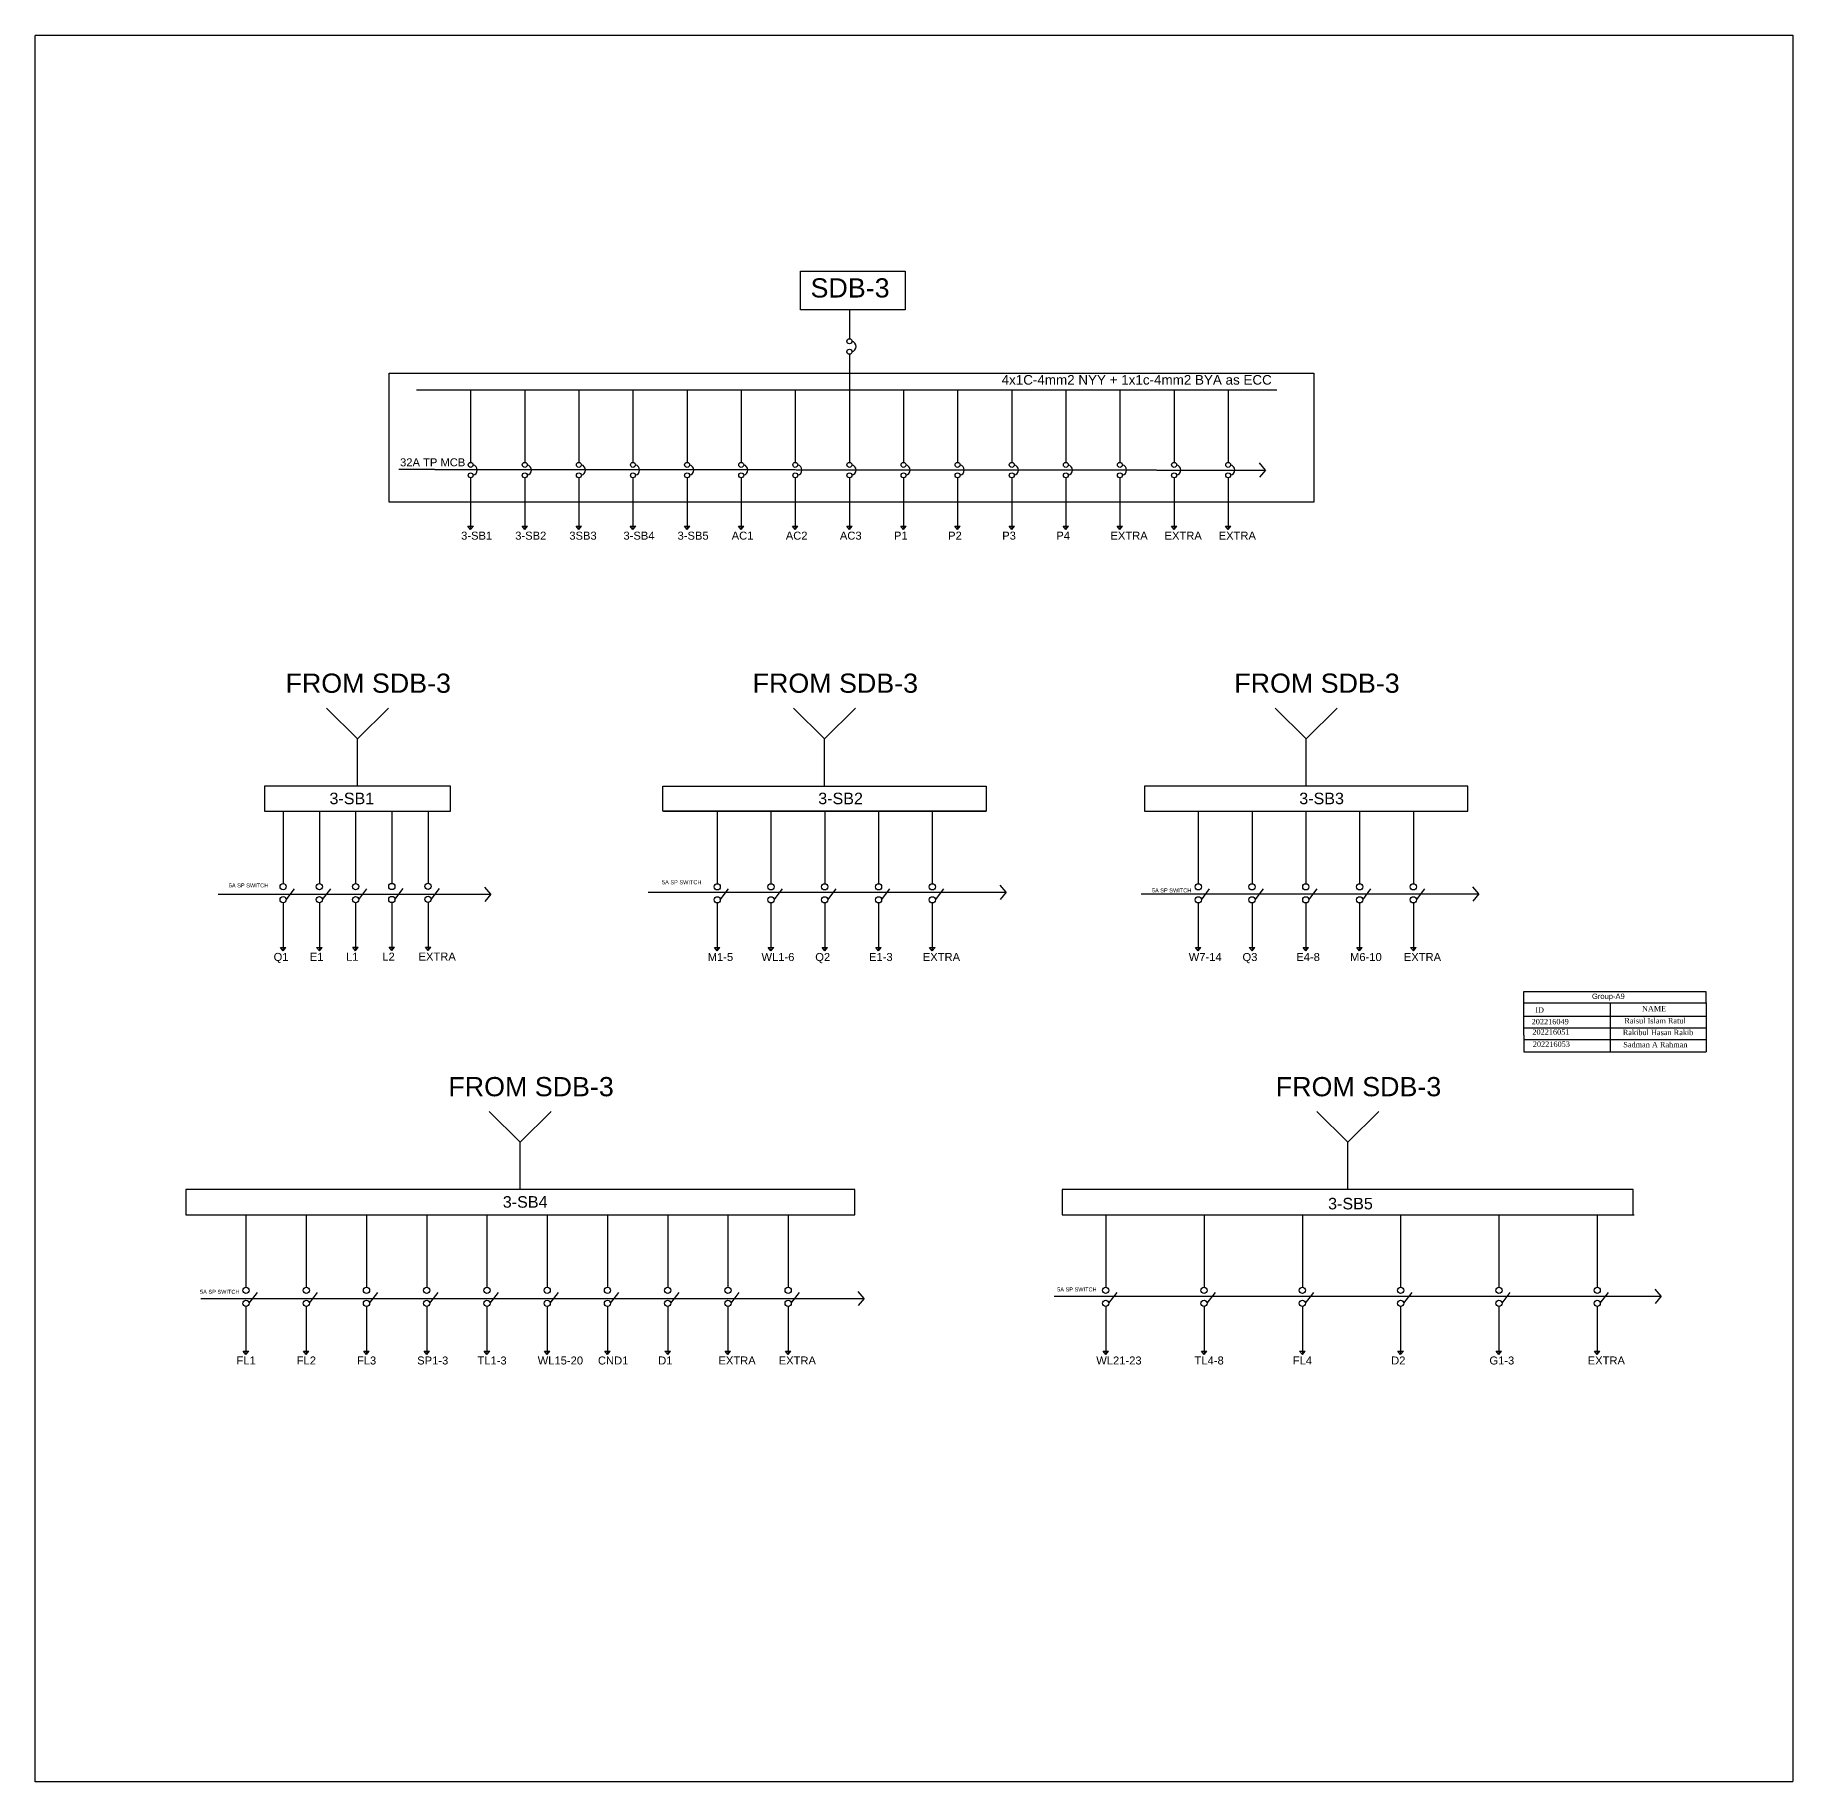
# Model space of a CAD drawing. Header units: inches. Extents: x -913 to 64634, y -1481 to 18188.
# Drawn here: x 44866 to 64634, y -1481 to 18160 of the extents above; entities that cross this region are included whole.
import ezdxf

# ---------------------------------------------------------------- set-up
doc = ezdxf.new("R2010")
doc.units = ezdxf.units.IN
doc.header["$MEASUREMENT"] = 0
doc.linetypes.add('HIDDEN', pattern=[9.525, 6.35, -3.175])
for name, color, linetype in [('DB TO SDB', 7, 'Continuous'), ('SB Wire', 11, 'Continuous'), ('SLD CONNECTION', 160, 'Continuous')]:
    doc.layers.add(name, color=color, linetype=linetype)
doc.layers.add('ETEXT', color=152, linetype='Continuous', lineweight=5)
doc.styles.add('JASIM', font='times.ttf')
doc.styles.get("Standard").update_dxf_attribs({"font": 'arial.ttf'})

msp = doc.modelspace()

# ---------------------------------------------------------------- linework, layer by layer
at = {"layer": 'DB TO SDB', "linetype": 'HIDDEN'}
msp.add_lwpolyline([(48847.8, 14361), (59245.8, 14361), (59245.8, 12908), (48847.8, 12908)], close=True, dxfattribs=at)
at = {"layer": 'Defpoints', "linetype": 'HIDDEN'}
msp.add_lwpolyline([(44866, 18160), (64634.5, 18160), (64634.5, -1481), (44866, -1481)], close=True, dxfattribs=at)
at = {"layer": 'SB Wire'}
for p, q in [((61608.5, 7279.8), (63658.8, 7279.8)), ((61608.5, 6915.3), (61608.5, 7279.8)), ((61608.5, 7127.9), (63658.8, 7127.9)), ((62580.5, 7279.8), (62580.5, 6728)), ((63658.8, 7279.8), (63658.8, 6728)), ((61606, 6996.3), (63658.8, 6996.3)), ((61608.5, 6915.3), (61608.5, 6728)), ((61608.5, 6728), (63658.8, 6728)), ((61611.1, 6864.7), (63658.8, 6864.7))]:
    msp.add_line(p, q, dxfattribs=at)
msp.add_lwpolyline([(61606, 7279.8), (63661.4, 7279.8), (63661.4, 7403), (61606, 7403)], close=True, dxfattribs=at)
at = {"layer": 'SLD CONNECTION'}
for p, q in [((54023.8, 15070), (54023.8, 14746)), ((54023.8, 14572.4), (54023.8, 14171)), ((49155.3, 14171), (58173.8, 14171)), ((49763.9, 14171), (49763.9, 13356)), ((49811.3, 14171), (58829.8, 14171)), ((50372.4, 14171), (50372.4, 13356)), ((50981, 14171), (50981, 13356)), ((51589.5, 14171), (51589.5, 13356)), ((52198.1, 14171), (52198.1, 13356)), ((52806.6, 14171), (52806.6, 13356)), ((53415.2, 14171), (53415.2, 13356)), ((54023.8, 14171), (54023.8, 13356)), ((54632.3, 14171), (54632.3, 13356)), ((55240.9, 14171), (55240.9, 13356)), ((55849.4, 14171), (55849.4, 13356)), ((56458, 14171), (56458, 13356)), ((57066.5, 14171), (57066.5, 13356)), ((57675.1, 14171), (57675.1, 13356)), ((58283.6, 14171), (58283.6, 13356)), ((58702.2, 13269.2), (58635.2, 13349.2)), ((58702.2, 13269.2), (58635.2, 13189.2)), ((49763.9, 13182.4), (49763.9, 12600)), ((50372.4, 13182.4), (50372.4, 12600)), ((50981, 13182.4), (50981, 12600)), ((51589.5, 13182.4), (51589.5, 12600)), ((52198.1, 13182.4), (52198.1, 12600)), ((52806.6, 13182.4), (52806.6, 12600)), ((53415.2, 13182.4), (53415.2, 12600)), ((54023.8, 13182.4), (54023.8, 12600)), ((54632.3, 13182.4), (54632.3, 12600)), ((55240.9, 13182.4), (55240.9, 12600)), ((55849.4, 13182.4), (55849.4, 12600)), ((56458, 13182.4), (56458, 12600)), ((57066.5, 13182.4), (57066.5, 12600)), ((57675.1, 13182.4), (57675.1, 12600)), ((58283.6, 13182.4), (58283.6, 12600)), ((49763.9, 12600), (49733.4, 12638)), ((49733.4, 12638), (49794.3, 12638)), ((49763.9, 12600), (49794.3, 12638)), ((50372.4, 12600), (50342, 12638)), ((50342, 12638), (50402.9, 12638)), ((50372.4, 12600), (50402.9, 12638)), ((50981, 12600), (50950.5, 12638)), ((50950.5, 12638), (51011.4, 12638)), ((50981, 12600), (51011.4, 12638)), ((51589.5, 12600), (51559.1, 12638)), ((51559.1, 12638), (51620, 12638)), ((51589.5, 12600), (51620, 12638)), ((52198.1, 12600), (52167.6, 12638)), ((52167.6, 12638), (52228.5, 12638)), ((52198.1, 12600), (52228.5, 12638)), ((52806.6, 12600), (52776.2, 12638)), ((52776.2, 12638), (52837.1, 12638)), ((52806.6, 12600), (52837.1, 12638)), ((53415.2, 12600), (53384.8, 12638)), ((53384.8, 12638), (53445.6, 12638)), ((53415.2, 12600), (53445.6, 12638)), ((54023.8, 12600), (53993.3, 12638)), ((53993.3, 12638), (54054.2, 12638)), ((54023.8, 12600), (53993.3, 12638)), ((53993.3, 12638), (54054.2, 12638)), ((54023.8, 12600), (54054.2, 12638)), ((54023.8, 12600), (54054.2, 12638)), ((54632.3, 12600), (54601.9, 12638)), ((54601.9, 12638), (54662.7, 12638)), ((54632.3, 12600), (54601.9, 12638)), ((54601.9, 12638), (54662.7, 12638)), ((54632.3, 12600), (54662.7, 12638)), ((54632.3, 12600), (54662.7, 12638)), ((55240.9, 12600), (55210.4, 12638)), ((55210.4, 12638), (55271.3, 12638)), ((55240.9, 12600), (55210.4, 12638)), ((55210.4, 12638), (55271.3, 12638)), ((55240.9, 12600), (55271.3, 12638)), ((55240.9, 12600), (55271.3, 12638)), ((55849.4, 12600), (55819, 12638)), ((55819, 12638), (55879.9, 12638)), ((55849.4, 12600), (55819, 12638)), ((55819, 12638), (55879.9, 12638)), ((55849.4, 12600), (55879.9, 12638)), ((55849.4, 12600), (55879.9, 12638)), ((56458, 12600), (56427.5, 12638)), ((56427.5, 12638), (56488.4, 12638)), ((56458, 12600), (56427.5, 12638)), ((56427.5, 12638), (56488.4, 12638)), ((56458, 12600), (56488.4, 12638)), ((56458, 12600), (56488.4, 12638)), ((57066.5, 12600), (57036.1, 12638)), ((57036.1, 12638), (57097, 12638)), ((57066.5, 12600), (57097, 12638)), ((57675.1, 12600), (57644.6, 12638)), ((57644.6, 12638), (57705.5, 12638)), ((57675.1, 12600), (57705.5, 12638)), ((58283.6, 12600), (58253.2, 12638)), ((58253.2, 12638), (58314.1, 12638)), ((58283.6, 12600), (58314.1, 12638)), ((48490.7, 10248.2), (48141.7, 10592.2)), ((48490.7, 10248.2), (48839.7, 10592.2)), ((53744.2, 10248.2), (53395.2, 10592.2)), ((53744.2, 10248.2), (54093.2, 10592.2)), ((59161.2, 10248.2), (58812.2, 10592.2)), ((59161.2, 10248.2), (59510.2, 10592.2)), ((48490.7, 9716.2), (48490.7, 10248.2)), ((53744.2, 9716.2), (53744.2, 10248.2)), ((59161.2, 9716.2), (59161.2, 10248.2)), ((47654.9, 9433.9), (47654.9, 8618.9)), ((48062.4, 9434.9), (48062.4, 8619.9)), ((48469.9, 9435.9), (48469.9, 8620.9)), ((48877.4, 9436.9), (48877.4, 8621.9)), ((49284.9, 9437.9), (49284.9, 8622.9)), ((51932.2, 9432.9), (55561.2, 9432.9)), ((52537, 9432.9), (52537, 8617.9)), ((53141.9, 9432.9), (53141.9, 8617.9)), ((53746.7, 9432.9), (53746.7, 8617.9)), ((54351.5, 9432.9), (54351.5, 8617.9)), ((54956.4, 9432.9), (54956.4, 8617.9)), ((57342.2, 9432.9), (60971.2, 9432.9)), ((57947, 9432.9), (57947, 8617.9)), ((58551.9, 9432.9), (58551.9, 8617.9)), ((59156.7, 9432.9), (59156.7, 8617.9)), ((59761.5, 9432.9), (59761.5, 8617.9)), ((60366.4, 9432.9), (60366.4, 8617.9)), ((47689.9, 8437.9), (47782.9, 8559.9)), ((48097.4, 8438.9), (48190.4, 8560.9)), ((48504.9, 8439.9), (48597.9, 8561.9)), ((48912.4, 8440.9), (49005.4, 8562.9)), ((49319.9, 8441.9), (49412.9, 8563.9)), ((49990.2, 8498.9), (49923.2, 8578.9)), ((52572, 8436.9), (52665, 8558.9)), ((53176.9, 8436.9), (53269.9, 8558.9)), ((53781.7, 8436.9), (53874.7, 8558.9)), ((54386.5, 8436.9), (54479.5, 8558.9)), ((54991.4, 8436.9), (55084.4, 8558.9)), ((55788.2, 8522.2), (55721.2, 8602.2)), ((55788.2, 8522.2), (55721.2, 8442.2)), ((57982, 8436.9), (58075, 8558.9)), ((58586.9, 8436.9), (58679.9, 8558.9)), ((59191.7, 8436.9), (59284.7, 8558.9)), ((59796.5, 8436.9), (59889.5, 8558.9)), ((60401.4, 8436.9), (60494.4, 8558.9)), ((61104.2, 8503.2), (61037.2, 8583.2)), ((61104.2, 8503.2), (61037.2, 8423.2)), ((47654.9, 8402.9), (47654.9, 7862.9)), ((48062.4, 8403.9), (48062.4, 7863.9)), ((48469.9, 8404.9), (48469.9, 7864.9)), ((48877.4, 8405.9), (48877.4, 7865.9)), ((49284.9, 8406.9), (49284.9, 7866.9)), ((49990.2, 8498.9), (49923.2, 8418.9)), ((52537, 8401.9), (52537, 7861.9)), ((53141.9, 8401.9), (53141.9, 7861.9)), ((53746.7, 8401.9), (53746.7, 7861.9)), ((54351.5, 8401.9), (54351.5, 7861.9)), ((54956.4, 8401.9), (54956.4, 7861.9)), ((57947, 8401.9), (57947, 7861.9)), ((58551.9, 8401.9), (58551.9, 7861.9)), ((59156.7, 8401.9), (59156.7, 7861.9)), ((59761.5, 8401.9), (59761.5, 7861.9)), ((60366.4, 8401.9), (60366.4, 7861.9)), ((47654.9, 7862.9), (47624.4, 7900.9)), ((47624.4, 7900.9), (47685.3, 7900.9)), ((47654.9, 7862.9), (47685.3, 7900.9)), ((48062.4, 7863.9), (48031.9, 7901.9)), ((48031.9, 7901.9), (48092.8, 7901.9)), ((48062.4, 7863.9), (48092.8, 7901.9)), ((48469.9, 7864.9), (48439.4, 7902.9)), ((48439.4, 7902.9), (48500.3, 7902.9)), ((48469.9, 7864.9), (48500.3, 7902.9)), ((48877.4, 7865.9), (48846.9, 7903.9)), ((48846.9, 7903.9), (48907.8, 7903.9)), ((48877.4, 7865.9), (48907.8, 7903.9)), ((49284.9, 7866.9), (49254.4, 7904.9)), ((49254.4, 7904.9), (49315.3, 7904.9)), ((49284.9, 7866.9), (49315.3, 7904.9)), ((52537, 7861.9), (52506.6, 7899.9)), ((52506.6, 7899.9), (52567.5, 7899.9)), ((52537, 7861.9), (52567.5, 7899.9)), ((53141.9, 7861.9), (53111.4, 7899.9)), ((53111.4, 7899.9), (53172.3, 7899.9)), ((53141.9, 7861.9), (53172.3, 7899.9)), ((53746.7, 7861.9), (53716.2, 7899.9)), ((53716.2, 7899.9), (53777.1, 7899.9)), ((53746.7, 7861.9), (53777.1, 7899.9)), ((54351.5, 7861.9), (54321.1, 7899.9)), ((54321.1, 7899.9), (54382, 7899.9)), ((54351.5, 7861.9), (54382, 7899.9)), ((54956.4, 7861.9), (54925.9, 7899.9)), ((54925.9, 7899.9), (54986.8, 7899.9)), ((54956.4, 7861.9), (54986.8, 7899.9)), ((57947, 7861.9), (57916.6, 7899.9)), ((57916.6, 7899.9), (57977.5, 7899.9)), ((57947, 7861.9), (57977.5, 7899.9)), ((58551.9, 7861.9), (58521.4, 7899.9)), ((58521.4, 7899.9), (58582.3, 7899.9)), ((58551.9, 7861.9), (58582.3, 7899.9)), ((59156.7, 7861.9), (59126.2, 7899.9)), ((59126.2, 7899.9), (59187.1, 7899.9)), ((59156.7, 7861.9), (59187.1, 7899.9)), ((59761.5, 7861.9), (59731.1, 7899.9)), ((59731.1, 7899.9), (59792, 7899.9)), ((59761.5, 7861.9), (59792, 7899.9)), ((60366.4, 7861.9), (60335.9, 7899.9)), ((60335.9, 7899.9), (60396.8, 7899.9)), ((60366.4, 7861.9), (60396.8, 7899.9)), ((50322.2, 5711.2), (49973.2, 6055.2)), ((50322.2, 5711.2), (50671.2, 6055.2)), ((59628.2, 5711.2), (59279.2, 6055.2)), ((59628.2, 5711.2), (59977.2, 6055.2)), ((50322.2, 5179.2), (50322.2, 5711.2)), ((59628.2, 5179.2), (59628.2, 5711.2)), ((46559.7, 4895.9), (54072.7, 4895.9)), ((47237.2, 4895.9), (47237.2, 4080.9)), ((47914.8, 4895.9), (47914.8, 4080.9)), ((48592.4, 4895.9), (48592.4, 4080.9)), ((49269.9, 4895.9), (49269.9, 4080.9)), ((49947.5, 4895.9), (49947.5, 4080.9)), ((50625, 4895.9), (50625, 4080.9)), ((51302.6, 4895.9), (51302.6, 4080.9)), ((51980.1, 4895.9), (51980.1, 4080.9)), ((52657.7, 4895.9), (52657.7, 4080.9)), ((53335.2, 4895.9), (53335.2, 4080.9)), ((56416.7, 4895.9), (62849.7, 4895.9)), ((56907.1, 4895.9), (56907.1, 4080.9)), ((58012.5, 4895.9), (58012.5, 4080.9)), ((59118, 4895.9), (59118, 4080.9)), ((60223.4, 4895.9), (60223.4, 4080.9)), ((61328.8, 4895.9), (61328.8, 4080.9)), ((62434.3, 4895.9), (62434.3, 4080.9)), ((47272.2, 3899.9), (47365.2, 4021.9)), ((47949.8, 3899.9), (48042.8, 4021.9)), ((48627.4, 3899.9), (48720.4, 4021.9)), ((49304.9, 3899.9), (49397.9, 4021.9)), ((49982.5, 3899.9), (50075.5, 4021.9)), ((50660, 3899.9), (50753, 4021.9)), ((51337.6, 3899.9), (51430.6, 4021.9)), ((52015.1, 3899.9), (52108.1, 4021.9)), ((52692.7, 3899.9), (52785.7, 4021.9)), ((53370.2, 3899.9), (53463.2, 4021.9)), ((54190.7, 3954.2), (54123.7, 4034.2)), ((54190.7, 3954.2), (54123.7, 3874.2)), ((56942.1, 3899.9), (57035.1, 4021.9)), ((58047.5, 3899.9), (58140.5, 4021.9)), ((59153, 3899.9), (59246, 4021.9)), ((60258.4, 3899.9), (60351.4, 4021.9)), ((61363.8, 3899.9), (61456.8, 4021.9)), ((62469.3, 3899.9), (62562.3, 4021.9)), ((63153.7, 3979.2), (63086.7, 4059.2)), ((63153.7, 3979.2), (63086.7, 3899.2)), ((47237.2, 3864.9), (47237.2, 3324.9)), ((47914.8, 3864.9), (47914.8, 3324.9)), ((48592.4, 3864.9), (48592.4, 3324.9)), ((49269.9, 3864.9), (49269.9, 3324.9)), ((49947.5, 3864.9), (49947.5, 3324.9)), ((50625, 3864.9), (50625, 3324.9)), ((51302.6, 3864.9), (51302.6, 3324.9)), ((51980.1, 3864.9), (51980.1, 3324.9)), ((52657.7, 3864.9), (52657.7, 3324.9)), ((53335.2, 3864.9), (53335.2, 3324.9)), ((56907.1, 3864.9), (56907.1, 3324.9)), ((58012.5, 3864.9), (58012.5, 3324.9)), ((59118, 3864.9), (59118, 3324.9)), ((60223.4, 3864.9), (60223.4, 3324.9)), ((61328.8, 3864.9), (61328.8, 3324.9)), ((62434.3, 3864.9), (62434.3, 3324.9)), ((47237.2, 3324.9), (47206.8, 3362.9)), ((47206.8, 3362.9), (47267.7, 3362.9)), ((47237.2, 3324.9), (47267.7, 3362.9)), ((47914.8, 3324.9), (47884.4, 3362.9)), ((47884.4, 3362.9), (47945.2, 3362.9)), ((47914.8, 3324.9), (47945.2, 3362.9)), ((48592.4, 3324.9), (48561.9, 3362.9)), ((48561.9, 3362.9), (48622.8, 3362.9)), ((48592.4, 3324.9), (48622.8, 3362.9)), ((49269.9, 3324.9), (49239.5, 3362.9)), ((49239.5, 3362.9), (49300.4, 3362.9)), ((49269.9, 3324.9), (49300.4, 3362.9)), ((49947.5, 3324.9), (49917, 3362.9)), ((49917, 3362.9), (49977.9, 3362.9)), ((49947.5, 3324.9), (49977.9, 3362.9)), ((50625, 3324.9), (50594.6, 3362.9)), ((50594.6, 3362.9), (50655.5, 3362.9)), ((50625, 3324.9), (50655.5, 3362.9)), ((51302.6, 3324.9), (51272.1, 3362.9)), ((51272.1, 3362.9), (51333, 3362.9)), ((51302.6, 3324.9), (51333, 3362.9)), ((51980.1, 3324.9), (51949.7, 3362.9)), ((51949.7, 3362.9), (52010.6, 3362.9)), ((51980.1, 3324.9), (51949.7, 3362.9)), ((51949.7, 3362.9), (52010.6, 3362.9)), ((51980.1, 3324.9), (52010.6, 3362.9)), ((51980.1, 3324.9), (52010.6, 3362.9)), ((52657.7, 3324.9), (52627.2, 3362.9)), ((52627.2, 3362.9), (52688.1, 3362.9)), ((52657.7, 3324.9), (52627.2, 3362.9)), ((52627.2, 3362.9), (52688.1, 3362.9)), ((52657.7, 3324.9), (52688.1, 3362.9)), ((52657.7, 3324.9), (52688.1, 3362.9)), ((53335.2, 3324.9), (53304.8, 3362.9)), ((53304.8, 3362.9), (53365.7, 3362.9)), ((53335.2, 3324.9), (53365.7, 3362.9)), ((56907.1, 3324.9), (56876.7, 3362.9)), ((56876.7, 3362.9), (56937.6, 3362.9)), ((56907.1, 3324.9), (56937.6, 3362.9)), ((58012.5, 3324.9), (57982.1, 3362.9)), ((57982.1, 3362.9), (58043, 3362.9)), ((58012.5, 3324.9), (58043, 3362.9)), ((59118, 3324.9), (59087.5, 3362.9)), ((59087.5, 3362.9), (59148.4, 3362.9)), ((59118, 3324.9), (59148.4, 3362.9)), ((60223.4, 3324.9), (60193, 3362.9)), ((60193, 3362.9), (60253.9, 3362.9)), ((60223.4, 3324.9), (60253.9, 3362.9)), ((61328.8, 3324.9), (61298.4, 3362.9)), ((61298.4, 3362.9), (61359.3, 3362.9)), ((61328.8, 3324.9), (61359.3, 3362.9)), ((62434.3, 3324.9), (62403.8, 3362.9)), ((62403.8, 3362.9), (62464.7, 3362.9)), ((62434.3, 3324.9), (62464.7, 3362.9))]:
    msp.add_line(p, q, dxfattribs=at)
at = {"layer": 'SLD CONNECTION', "linetype": 'HIDDEN'}
for p, q in [((48955.2, 13278.2), (58702.2, 13269.2)), ((51759.2, 8522.2), (55788.2, 8522.2)), ((57306.2, 8503.2), (61104.2, 8503.2)), ((46923.2, 8498.9), (49990.2, 8498.9)), ((46728.7, 3954.2), (54190.7, 3954.2)), ((56327.7, 3979.2), (63153.7, 3979.2))]:
    msp.add_line(p, q, dxfattribs=at)
at = {"layer": 'SLD CONNECTION'}
for points in [[(53472.8, 15507), (54651.8, 15507), (54651.8, 15072), (53472.8, 15072)], [(47444.2, 9433.9), (49537.2, 9433.9), (49537.2, 9716.2), (47444.2, 9716.2)], [(55561.2, 9432.9), (51927.2, 9432.9), (51927.2, 9716.2), (55561.2, 9716.2)], [(57342.2, 9432.9), (60980.2, 9432.9), (60980.2, 9716.2), (57342.2, 9716.2)], [(46559.7, 4895.9), (54084.7, 4895.9), (54084.7, 5179.2), (46559.7, 5179.2)], [(56416.7, 4895.9), (62839.7, 4895.9), (62839.7, 5179.2), (56416.7, 5179.2)]]:
    msp.add_lwpolyline(points, close=True, dxfattribs=at)
for centre, radius in [((54023.8, 14718), 28), ((54023.8, 14600.4), 28), ((49763.9, 13328), 28), ((50372.4, 13328), 28), ((50981, 13328), 28), ((51589.5, 13328), 28), ((52198.1, 13328), 28), ((52806.6, 13328), 28), ((53415.2, 13328), 28), ((54023.8, 13328), 28), ((54632.3, 13328), 28), ((55240.9, 13328), 28), ((55849.4, 13328), 28), ((56458, 13328), 28), ((57066.5, 13328), 28), ((57675.1, 13328), 28), ((58283.6, 13328), 28), ((49763.9, 13210.4), 28), ((50372.4, 13210.4), 28), ((50981, 13210.4), 28), ((51589.5, 13210.4), 28), ((52198.1, 13210.4), 28), ((52806.6, 13210.4), 28), ((53415.2, 13210.4), 28), ((54023.8, 13210.4), 28), ((54632.3, 13210.4), 28), ((55240.9, 13210.4), 28), ((55849.4, 13210.4), 28), ((56458, 13210.4), 28), ((57066.5, 13210.4), 28), ((57675.1, 13210.4), 28), ((58283.6, 13210.4), 28), ((47654.9, 8583.9), 35), ((48062.4, 8584.9), 35), ((48469.9, 8585.9), 35), ((48877.4, 8586.9), 35), ((49284.9, 8587.9), 35), ((52537, 8582.9), 35), ((53141.9, 8582.9), 35), ((53746.7, 8582.9), 35), ((54351.5, 8582.9), 35), ((54956.4, 8582.9), 35), ((57947, 8582.9), 35), ((58551.9, 8582.9), 35), ((59156.7, 8582.9), 35), ((59761.5, 8582.9), 35), ((60366.4, 8582.9), 35), ((47654.9, 8437.9), 35), ((48062.4, 8438.9), 35), ((48469.9, 8439.9), 35), ((48877.4, 8440.9), 35), ((49284.9, 8441.9), 35), ((52537, 8436.9), 35), ((53141.9, 8436.9), 35), ((53746.7, 8436.9), 35), ((54351.5, 8436.9), 35), ((54956.4, 8436.9), 35), ((57947, 8436.9), 35), ((58551.9, 8436.9), 35), ((59156.7, 8436.9), 35), ((59761.5, 8436.9), 35), ((60366.4, 8436.9), 35), ((47237.2, 4045.9), 35), ((47914.8, 4045.9), 35), ((48592.4, 4045.9), 35), ((49269.9, 4045.9), 35), ((49947.5, 4045.9), 35), ((50625, 4045.9), 35), ((51302.6, 4045.9), 35), ((51980.1, 4045.9), 35), ((52657.7, 4045.9), 35), ((52657.7, 4045.9), 35), ((53335.2, 4045.9), 35), ((56907.1, 4045.9), 35), ((58012.5, 4045.9), 35), ((59118, 4045.9), 35), ((60223.4, 4045.9), 35), ((61328.8, 4045.9), 35), ((62434.3, 4045.9), 35), ((47237.2, 3899.9), 35), ((47914.8, 3899.9), 35), ((48592.4, 3899.9), 35), ((49269.9, 3899.9), 35), ((49947.5, 3899.9), 35), ((50625, 3899.9), 35), ((51302.6, 3899.9), 35), ((51980.1, 3899.9), 35), ((52657.7, 3899.9), 35), ((52657.7, 3899.9), 35), ((53335.2, 3899.9), 35), ((56907.1, 3899.9), 35), ((58012.5, 3899.9), 35), ((59118, 3899.9), 35), ((60223.4, 3899.9), 35), ((61328.8, 3899.9), 35), ((62434.3, 3899.9), 35)]:
    msp.add_circle(centre, radius, dxfattribs=at)
for centre in [(54037.8, 14659.2), (49777.9, 13269.2), (50386.4, 13269.2), (50995, 13269.2), (51603.5, 13269.2), (52212.1, 13269.2), (52820.6, 13269.2), (53429.2, 13269.2), (54037.8, 13269.2), (54646.3, 13269.2), (55254.9, 13269.2), (55863.4, 13269.2), (56472, 13269.2), (57080.5, 13269.2), (57689.1, 13269.2), (58297.6, 13269.2)]:
    msp.add_arc(centre, 60.4, 283.3925, 76.6075, dxfattribs=at)

# ---------------------------------------------------------------- texts
at = {"layer": 'ETEXT', "lineweight": 5, "style": 'JASIM'}
for s, p in [('ID', (61737.4, 7168.4)), ('NAME', (62937.2, 7183.6)), ('202216049', (61696.9, 7036.8)), ('202216051', (61704.7, 6920.4)), ('Rakibul Hasan Rakib', (62722.3, 6915.3)), ('Raisul Islam Ratul', (62739.8, 7046.9)), ('202216053', (61709.8, 6783.7)), ('Sadman A Rahman', (62727.3, 6778.6))]:
    msp.add_text(s, height=60.75, dxfattribs=at).set_placement(p)
at = {"layer": 'SB Wire', "linetype": 'HIDDEN'}
msp.add_text('Group-A9', height=60.75, dxfattribs=at).set_placement((62375.5, 7322))
at = {"layer": 'SLD CONNECTION'}
for s, height, p in [('SDB-3', 216, (53586.8, 15210)), ('32A TP MCB', 90, (48970.1, 13311.5)), ('3-SB1', 90, (49656.8, 12487.1)), ('3-SB2', 90, (50265.4, 12487.1)), ('3SB3', 90, (50873.9, 12487.1)), ('3-SB4', 90, (51482.5, 12487.1)), ('3-SB5', 90, (52091, 12487.1)), ('AC1', 90, (52699.6, 12487.1)), ('AC2', 90, (53308.1, 12487.1)), ('AC3', 90, (53916.7, 12487.1)), ('P1', 90, (54525.2, 12487.1)), ('P2', 90, (55133.8, 12487.1)), ('P3', 90, (55742.4, 12487.1)), ('P4', 90, (56350.9, 12487.1)), ('EXTRA', 90, (56959.5, 12487.1)), ('EXTRA', 90, (57568, 12487.1)), ('EXTRA', 90, (58176.6, 12487.1)), ('FROM SDB-3', 216, (47681.7, 10765.2)), ('FROM SDB-3', 216, (52935.2, 10765.2)), ('FROM SDB-3', 216, (58352.2, 10765.2)), ('3-SB1', 129.6, (48176.2, 9512.2)), ('3-SB2', 129.6, (53673, 9512.2)), ('3-SB3', 129.6, (59083, 9512.2)), ('5A SP SWITCH', 45, (47044, 8576.7)), ('5A SP SWITCH', 45, (51916, 8611.7)), ('5A SP SWITCH', 45, (57426, 8520.5)), ('Q1', 90, (47547.8, 7750)), ('E1', 90, (47955.3, 7751)), ('L1', 90, (48362.8, 7752)), ('L2', 90, (48770.3, 7753)), ('EXTRA', 90, (49177.8, 7754)), ('M1-5', 90, (52430, 7749)), ('WL1-6', 90, (53034.8, 7749)), ('Q2', 90, (53639.6, 7749)), ('E1-3', 90, (54244.5, 7749)), ('EXTRA', 90, (54849.3, 7749)), ('W7-14', 90, (57840, 7749)), ('Q3', 90, (58444.8, 7749)), ('E4-8', 90, (59049.6, 7749)), ('M6-10', 90, (59654.5, 7749)), ('EXTRA', 90, (60259.3, 7749)), ('FROM SDB-3', 216, (49513.2, 6228.2)), ('FROM SDB-3', 216, (58819.2, 6228.2)), ('3-SB4', 129.6, (50125.5, 4975.2)), ('3-SB5', 129.6, (59407.6, 4956.2)), ('5A SP SWITCH', 45, (46720.5, 4006.7)), ('5A SP SWITCH', 45, (56360.5, 4033.7)), ('FL1', 90, (47130.2, 3212)), ('FL2', 90, (47807.7, 3212)), ('FL3', 90, (48485.3, 3212)), ('SP1-3', 90, (49162.9, 3212)), ('TL1-3', 90, (49840.4, 3212)), ('WL15-20', 90, (50518, 3212)), ('CND1', 90, (51195.5, 3212)), ('D1', 90, (51873.1, 3212)), ('EXTRA', 90, (52550.6, 3212)), ('EXTRA', 90, (53228.2, 3212)), ('WL21-23', 90, (56800.1, 3212)), ('TL4-8', 90, (57905.5, 3212)), ('FL4', 90, (59010.9, 3212)), ('D2', 90, (60116.3, 3212)), ('G1-3', 90, (61221.8, 3212)), ('EXTRA', 90, (62327.2, 3212))]:
    msp.add_text(s, height=height, dxfattribs=at).set_placement(p)
at = {"layer": 'SLD CONNECTION', "linetype": 'HIDDEN'}
msp.add_text('4x1C-4mm2 NYY + 1x1c-4mm2 BYA as ECC', height=108, dxfattribs=at).set_placement((55735.3, 14230.2))

doc.saveas('drawing.dxf')
